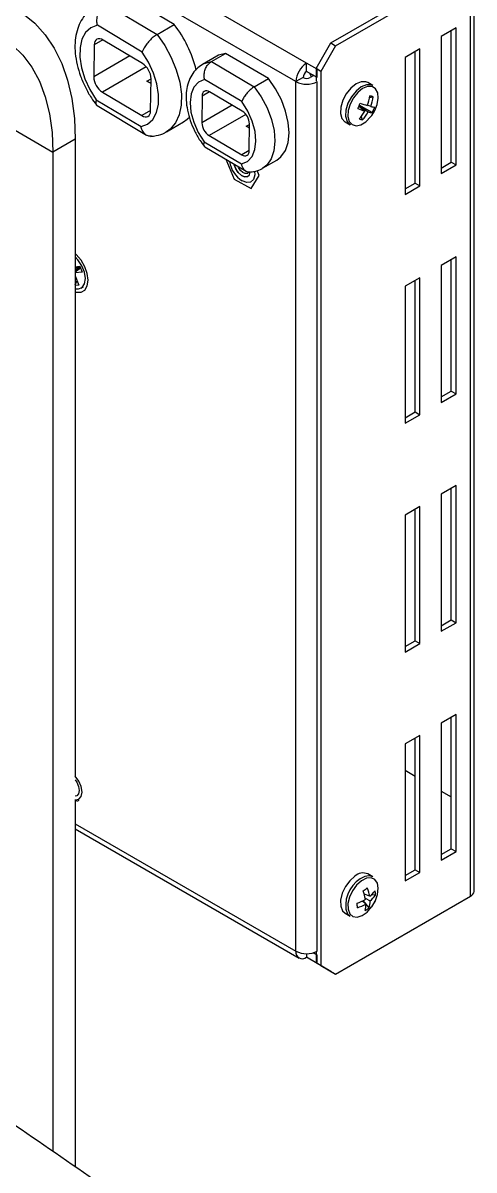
# Model space of a CAD drawing. Extents: x 17.1 to 113.1, y 3.8 to 84.5.
# Drawn here: x 85.28 to 87.97, y 12.28 to 19.12 of the extents above; entities that cross this region are included whole.
import ezdxf

# ---------------------------------------------------------------- set-up
doc = ezdxf.new("R2010")
doc.units = 0
doc.header["$MEASUREMENT"] = 0
doc.layers.add('OBJECT', color=7, linetype='CONTINUOUS')

msp = doc.modelspace()

# ---------------------------------------------------------------- linework, layer by layer
at = {"layer": 'OBJECT'}
for p, q in [((86.9707, 18.8773), (84.2696, 20.4367)), ((86.9071, 18.7671), (84.206, 20.3264)), ((87.1157, 18.9978), (87.9201, 19.4621)), ((87.144, 18.9814), (87.9484, 19.4458)), ((87.9484, 13.9137), (87.9484, 19.4458)), ((87.9689, 13.9423), (87.9689, 19.4744)), ((86.1813, 19.1073), (85.8748, 19.2903)), ((85.773, 19.2315), (86.0795, 19.0485)), ((85.9908, 18.9434), (85.7236, 19.1029)), ((86.0795, 19.0485), (86.1813, 19.1073)), ((87.8617, 19.0871), (87.7733, 19.0361)), ((87.8334, 18.2869), (87.8334, 19.0708)), ((87.8617, 18.2706), (87.8617, 19.0871)), ((85.7564, 19.0161), (85.7047, 18.9863)), ((85.9924, 18.8753), (85.7582, 19.0151)), ((87.7733, 19.0361), (87.7733, 18.2195)), ((85.7047, 18.9863), (85.7019, 18.7959)), ((86.4032, 18.8863), (86.4881, 18.9353)), ((86.7435, 18.7854), (86.4881, 18.9353)), ((87.0273, 18.8447), (87.1157, 18.9978)), ((87.144, 18.9814), (87.0556, 18.8283)), ((87.1157, 18.9978), (87.144, 18.9814)), ((87.646, 18.9626), (87.5576, 18.9116)), ((87.6177, 18.1624), (87.6177, 18.9463)), ((87.646, 18.1461), (87.646, 18.9626)), ((85.9172, 18.9202), (85.7019, 18.7959)), ((86.4352, 18.9191), (86.3504, 18.8701)), ((86.4032, 18.8863), (86.6587, 18.7364)), ((87.0344, 18.8406), (86.9707, 18.8773)), ((86.9707, 18.8283), (86.9707, 18.8773)), ((87.5576, 18.9116), (87.5576, 18.095)), ((84.5751, 18.8575), (85.459, 18.3473)), ((86.0154, 18.8554), (85.7536, 18.7042)), ((87.0344, 18.7916), (86.9707, 18.8283)), ((86.9877, 18.8185), (86.9996, 18.796)), ((87.0132, 18.8038), (86.992, 18.7916)), ((87.0556, 18.8283), (87.0273, 18.8447)), ((87.0273, 18.8447), (87.0273, 18.7712)), ((87.0344, 18.7916), (87.0344, 18.8406)), ((87.0556, 18.8283), (87.0556, 13.5004)), ((86.0192, 18.7699), (86.0441, 18.7843)), ((86.0437, 18.7553), (86.0192, 18.7699)), ((86.0192, 18.7699), (86.0437, 18.7578)), ((86.0413, 18.5933), (86.0441, 18.7837)), ((86.5852, 18.6483), (86.3626, 18.779)), ((86.6587, 18.7364), (86.7435, 18.7854)), ((86.9495, 18.7916), (86.9071, 18.7671)), ((86.9071, 13.5861), (86.9071, 18.7671)), ((87.0344, 13.5861), (87.0344, 18.7671)), ((87.3659, 18.7438), (87.3352, 18.7615)), ((85.7536, 18.7042), (85.9878, 18.5645)), ((86.3476, 18.6812), (86.3465, 18.5219)), ((86.3911, 18.7063), (86.3476, 18.6812)), ((86.587, 18.5914), (86.3918, 18.7059)), ((87.3681, 18.6767), (87.3464, 18.6705)), ((85.717, 18.6589), (85.9842, 18.4995)), ((85.7218, 18.624), (86.0168, 18.4479)), ((86.0413, 18.5954), (85.9878, 18.5645)), ((86.5274, 18.6263), (86.3465, 18.5219)), ((87.3171, 18.592), (87.2816, 18.6198)), ((87.2838, 18.6245), (87.3379, 18.5862)), ((87.3623, 18.5833), (87.2846, 18.6262)), ((87.3534, 18.6192), (87.3335, 18.6276)), ((86.1363, 18.4688), (86.2381, 18.5276)), ((86.6087, 18.572), (86.3899, 18.4457)), ((87.2002, 18.5277), (87.2309, 18.51)), ((87.3038, 18.5396), (87.2965, 18.56)), ((86.6113, 18.501), (86.6304, 18.5121)), ((86.6303, 18.4899), (86.6113, 18.501)), ((86.6113, 18.501), (86.6303, 18.4917)), ((86.6293, 18.3558), (86.6305, 18.5152)), ((85.5919, 18.424), (85.459, 18.3473)), ((85.5919, 18.424), (85.5919, 14.6285)), ((86.3599, 18.4074), (86.5825, 18.2767)), ((86.3899, 18.4457), (86.5851, 18.3312)), ((85.459, 18.3473), (85.459, 12.3926)), ((86.3643, 18.3779), (86.6102, 18.2336)), ((86.6293, 18.3567), (86.5851, 18.3312)), ((86.4893, 18.3045), (86.5391, 18.1851)), ((86.7079, 18.2509), (86.7927, 18.2999)), ((87.7733, 18.2522), (87.8334, 18.2869)), ((87.7733, 18.2195), (87.8617, 18.2706)), ((87.8334, 18.2869), (87.8617, 18.2706)), ((86.5391, 18.1851), (86.6411, 18.1312)), ((86.6209, 18.2025), (86.621, 18.2025)), ((86.6411, 18.1312), (86.6884, 18.2083)), ((86.6884, 18.2083), (86.676, 18.2381)), ((87.5576, 18.1277), (87.6177, 18.1624)), ((87.5576, 18.095), (87.646, 18.1461)), ((87.6177, 18.1624), (87.646, 18.1461)), ((87.8617, 17.7235), (87.7733, 17.6725)), ((87.8334, 16.9233), (87.8334, 17.7072)), ((87.8617, 16.9069), (87.8617, 17.7235)), ((85.5919, 17.6636), (85.6186, 17.6667)), ((85.5919, 17.6549), (85.6164, 17.6665)), ((85.5919, 17.6442), (85.62, 17.6632)), ((85.623, 17.6558), (85.5919, 17.632)), ((85.6186, 17.6667), (85.6325, 17.6321)), ((87.7733, 17.6725), (87.7733, 16.8559)), ((85.6325, 17.6321), (85.5919, 17.6274)), ((85.5919, 17.6091), (85.6134, 17.5552)), ((85.5919, 17.5561), (85.6028, 17.5818)), ((87.646, 17.599), (87.5576, 17.548)), ((87.6177, 16.7988), (87.6177, 17.5827)), ((87.646, 16.7824), (87.646, 17.599)), ((85.6134, 17.5552), (85.5919, 17.5527)), ((85.6274, 17.5369), (85.6408, 17.5446)), ((87.5576, 17.548), (87.5576, 16.7314)), ((87.7733, 16.8886), (87.8334, 16.9233)), ((87.7733, 16.8559), (87.8617, 16.9069)), ((87.8334, 16.9233), (87.8617, 16.9069)), ((87.5576, 16.7641), (87.6177, 16.7988)), ((87.5576, 16.7314), (87.646, 16.7824)), ((87.6177, 16.7988), (87.646, 16.7824)), ((87.8617, 16.3599), (87.7733, 16.3088)), ((87.8334, 15.5596), (87.8334, 16.3435)), ((87.8617, 15.5433), (87.8617, 16.3599)), ((87.7733, 16.3088), (87.7733, 15.4923)), ((87.646, 16.2354), (87.5576, 16.1843)), ((87.6177, 15.4351), (87.6177, 16.219)), ((87.646, 15.4188), (87.646, 16.2354)), ((87.5576, 16.1843), (87.5576, 15.3678)), ((87.7733, 15.525), (87.8334, 15.5596)), ((87.7733, 15.4923), (87.8617, 15.5433)), ((87.8334, 15.5596), (87.8617, 15.5433)), ((87.5576, 15.4004), (87.6177, 15.4351)), ((87.5576, 15.3678), (87.646, 15.4188)), ((87.6177, 15.4351), (87.646, 15.4188)), ((87.8617, 14.9962), (87.7733, 14.9452)), ((87.8334, 14.196), (87.8334, 14.9799)), ((87.8617, 14.1797), (87.8617, 14.9962)), ((87.7733, 14.9452), (87.7733, 14.1287)), ((87.646, 14.8717), (87.5576, 14.8207)), ((87.6177, 14.0715), (87.6177, 14.8554)), ((87.646, 14.0552), (87.646, 14.8717)), ((87.5576, 14.8207), (87.5576, 14.0042)), ((87.5576, 14.6638), (87.6177, 14.6291)), ((85.6132, 14.491), (85.6134, 14.4911)), ((87.7733, 14.5393), (87.8334, 14.5046)), ((85.5919, 14.4868), (85.5919, 12.2997)), ((85.5919, 14.3454), (86.9071, 13.5861)), ((85.5919, 14.315), (86.9258, 13.5449)), ((87.7733, 14.1613), (87.8334, 14.196)), ((87.7733, 14.1287), (87.8617, 14.1797)), ((87.8334, 14.196), (87.8617, 14.1797)), ((87.3659, 14.0283), (87.3352, 14.046)), ((87.5576, 14.0368), (87.6177, 14.0715)), ((87.5576, 14.0042), (87.646, 14.0552)), ((87.6177, 14.0715), (87.646, 14.0552)), ((87.144, 13.4494), (87.9484, 13.9137)), ((87.3237, 13.867), (87.302, 13.8847)), ((87.3438, 13.8449), (87.3078, 13.8877)), ((87.3468, 13.9132), (87.3147, 13.9252)), ((87.3198, 13.9233), (87.3151, 13.9236)), ((87.32, 13.9014), (87.3495, 13.885)), ((87.3811, 13.9195), (87.356, 13.921)), ((87.2002, 13.8122), (87.2309, 13.7944)), ((86.9707, 13.5709), (86.9707, 13.5494)), ((87.0344, 13.5127), (86.9707, 13.5494)), ((87.0344, 13.5616), (87.0095, 13.576)), ((87.0273, 13.5825), (87.0273, 13.5167)), ((87.0344, 13.5127), (87.0344, 13.5616)), ((87.0273, 13.5167), (87.0556, 13.5004)), ((87.1157, 13.4657), (87.0273, 13.5167)), ((87.0556, 13.5004), (87.144, 13.4494)), ((87.144, 13.4494), (87.1157, 13.4657))]:
    msp.add_line(p, q, dxfattribs=at)
at = {"layer": 'OBJECT', "flags": 128}
for points in [[(84.3983, 19.1133), (84.5084, 19.171), (84.6176, 19.2164), (84.7249, 19.2492), (84.8295, 19.2691), (84.9303, 19.2759), (85.0266, 19.2696), (85.1176, 19.2501), (85.2024, 19.2178), (85.2804, 19.1728), (85.3508, 19.1155), (85.4131, 19.0464), (85.4668, 18.9662), (85.5113, 18.8754), (85.5463, 18.7749), (85.5716, 18.6656), (85.5868, 18.5483), (85.5919, 18.424)], [(84.3983, 18.9598), (84.5023, 19.0139), (84.6052, 19.0557), (84.7062, 19.0848), (84.8042, 19.1009), (84.8983, 19.1038), (84.9876, 19.0935), (85.0712, 19.0702), (85.1483, 19.034), (85.2182, 18.9853), (85.2802, 18.9246), (85.3337, 18.8524), (85.3782, 18.7694), (85.4133, 18.6765), (85.4386, 18.5745), (85.4538, 18.4644), (85.459, 18.3473)], [(85.7236, 19.1029), (85.6848, 19.088), (85.6537, 19.0599), (85.6319, 19.0199), (85.6203, 18.9698), (85.6194, 18.912), (85.6293, 18.849), (85.6496, 18.7839), (85.6793, 18.7195), (85.717, 18.6589)], [(85.7582, 19.0151), (85.7479, 19.02), (85.738, 19.0225), (85.7288, 19.0224), (85.7208, 19.0196), (85.7141, 19.0144), (85.7091, 19.0069), (85.7059, 18.9974), (85.7047, 18.9863)], [(86.0795, 19.0485), (86.1254, 18.9824), (86.1641, 18.9112), (86.1941, 18.8375), (86.2144, 18.7638), (86.2242, 18.6929), (86.2232, 18.6273), (86.2115, 18.5693), (86.1894, 18.5209), (86.1578, 18.484), (86.1361, 18.4687)], [(85.9842, 18.4995), (86.023, 18.5144), (86.0541, 18.5424), (86.0759, 18.5825), (86.0875, 18.6325), (86.0884, 18.6904), (86.0785, 18.7533), (86.0582, 18.8185), (86.0285, 18.8828), (85.9908, 18.9434)], [(86.4881, 18.9353), (86.4455, 18.9244), (86.4352, 18.9191)], [(86.3485, 18.869), (86.3606, 18.8754), (86.4032, 18.8863)], [(86.3626, 18.779), (86.3268, 18.7638), (86.2996, 18.7348), (86.2824, 18.6937), (86.2763, 18.643), (86.2817, 18.5857), (86.2981, 18.5249), (86.3247, 18.4643), (86.3599, 18.4074)], [(86.6587, 18.7364), (86.7008, 18.6758), (86.7354, 18.6102), (86.7612, 18.5424), (86.7769, 18.4754), (86.7819, 18.4122), (86.776, 18.3553), (86.7594, 18.3073), (86.7329, 18.2702), (86.7097, 18.252)], [(86.7927, 18.2999), (86.8178, 18.3192), (86.8443, 18.3562), (86.8609, 18.4043), (86.8668, 18.4611), (86.8617, 18.5244), (86.846, 18.5914), (86.8203, 18.6591), (86.7856, 18.7248), (86.7435, 18.7854)], [(87.3352, 18.7615), (87.3246, 18.766), (87.2966, 18.7663), (87.2655, 18.7535), (87.2347, 18.7289), (87.2074, 18.6952), (87.1866, 18.6559), (87.1747, 18.6155), (87.1728, 18.5782), (87.1812, 18.5481), (87.199, 18.5284), (87.2002, 18.5277)], [(87.3659, 18.7438), (87.3553, 18.7482), (87.3273, 18.7486), (87.2962, 18.7358), (87.2653, 18.7112), (87.2381, 18.6775), (87.2173, 18.6382), (87.2054, 18.5978), (87.2035, 18.5605), (87.2119, 18.5303), (87.2297, 18.5107), (87.2309, 18.51)], [(87.3613, 18.7377), (87.3346, 18.738), (87.3049, 18.7258), (87.2755, 18.7023), (87.2495, 18.6701), (87.2297, 18.6327), (87.2183, 18.5941), (87.2165, 18.5586), (87.2245, 18.5298), (87.2415, 18.5111), (87.2656, 18.5044), (87.2941, 18.5104), (87.3241, 18.5285), (87.3522, 18.5567), (87.3595, 18.5662)], [(87.3815, 18.6044), (87.3912, 18.6305), (87.3979, 18.6681), (87.3947, 18.7007), (87.3821, 18.7247), (87.3613, 18.7377)], [(85.9878, 18.5645), (85.998, 18.5595), (86.008, 18.557), (86.0171, 18.5572), (86.0252, 18.5599), (86.0319, 18.5651), (86.0369, 18.5726), (86.0401, 18.5821), (86.0413, 18.5933)], [(86.5825, 18.2767), (86.6183, 18.292), (86.6455, 18.321), (86.6627, 18.362), (86.6688, 18.4127), (86.6634, 18.4701), (86.647, 18.5308), (86.6204, 18.5914), (86.5852, 18.6483)], [(87.3595, 18.5662), (87.3754, 18.592), (87.3815, 18.6044)], [(86.2381, 18.5276), (86.2596, 18.5428), (86.274, 18.5568)], [(86.621, 18.2025), (86.6178, 18.201), (86.6011, 18.2001), (86.5822, 18.2087), (86.5639, 18.2254), (86.5491, 18.2478), (86.5399, 18.2723), (86.5393, 18.2752)], [(86.6275, 18.2271), (86.6184, 18.2195), (86.6056, 18.2188), (86.5909, 18.2254), (86.5768, 18.2383), (86.5654, 18.2556), (86.5626, 18.2615)], [(86.5638, 18.2254), (86.5821, 18.2086), (86.601, 18.2001), (86.6177, 18.2009), (86.6297, 18.2112), (86.6349, 18.2274)], [(86.661, 18.2316), (86.6614, 18.2109), (86.6538, 18.1846), (86.6372, 18.1687), (86.6136, 18.1654), (86.5864, 18.1753)], [(85.5919, 17.5136), (85.598, 17.5122), (85.6265, 17.5125), (85.6491, 17.5255), (85.6636, 17.55), (85.6686, 17.5836), (85.6636, 17.623), (85.6491, 17.6642), (85.6265, 17.7034), (85.598, 17.7366), (85.5919, 17.7422)], [(85.5919, 17.5327), (85.6108, 17.5315), (85.6334, 17.5412), (85.648, 17.563), (85.6527, 17.5945), (85.647, 17.6317), (85.6316, 17.6703), (85.6083, 17.7055), (85.5919, 17.7231)], [(85.5896, 14.487), (85.5919, 14.4867), (85.6135, 14.4909), (85.6279, 14.5075), (85.633, 14.534), (85.6279, 14.5663), (85.6135, 14.5996), (85.5919, 14.6287), (85.5919, 14.6287)], [(85.5919, 14.4868), (85.6132, 14.491), (85.6276, 14.5076), (85.6327, 14.534), (85.6276, 14.5662), (85.6132, 14.5994), (85.5917, 14.6284)], [(85.6134, 14.4911), (85.6134, 14.4911), (85.6278, 14.5076), (85.6328, 14.5341), (85.6278, 14.5663), (85.6134, 14.5995), (85.5919, 14.6285)], [(85.5919, 14.6067), (85.6014, 14.5926), (85.6122, 14.5679), (85.6159, 14.5438), (85.6122, 14.5241), (85.6014, 14.5118), (85.5919, 14.5087)], [(87.258, 14.0331), (87.2277, 14.006), (87.2017, 13.9705), (87.1829, 13.9306), (87.1733, 13.8905), (87.1739, 13.8546), (87.1847, 13.8268), (87.2002, 13.8122)], [(87.3815, 13.8888), (87.3937, 13.9243), (87.3981, 13.961), (87.3925, 13.9919), (87.3777, 14.0134), (87.3553, 14.0234), (87.3276, 14.0207), (87.2977, 14.0056)], [(87.2977, 14.0056), (87.2688, 13.9797), (87.2441, 13.9459), (87.2261, 13.9079), (87.217, 13.8696), (87.2176, 13.8354), (87.2278, 13.8088), (87.2467, 13.7928), (87.2721, 13.7891), (87.3013, 13.7982), (87.3311, 13.8189), (87.3583, 13.8492), (87.3595, 13.8507)], [(87.3595, 13.8507), (87.38, 13.8856), (87.3815, 13.8888)], [(87.2049, 13.8354), (87.2154, 13.809), (87.2309, 13.7944)]]:
    msp.add_lwpolyline(points, dxfattribs=at)
at = {"layer": 'OBJECT'}
for centre, radius, start, end in [((85.6211, 18.6672), 0.7124, 13.71385, 38.15782), ((85.9298, 18.7796), 0.1143, 2.0382, 56.83772), ((87.0453, 18.7608), 0.1383, 122.60531, 177.3948), ((86.9956, 18.7895), 0.0461, 122.60508, 177.39492), ((85.8161, 18.7999), 0.1143, 182.03811, 236.8379), ((86.9707, 18.8899), 0.1383, 242.60964, 297.39036), ((86.9707, 18.8325), 0.0461, 242.61039, 297.38961), ((86.3744, 18.6852), 0.0271, 49.9704, 188.37702), ((87.059, 18.7329), 0.294, 338.48582, 350.06251), ((87.3165, 18.5297), 0.1558, 70.6663, 78.09704), ((87.1138, 18.711), 0.2565, 339.03693, 352.31461), ((86.5676, 18.9582), 0.7902, 333.65482, 336.12032), ((87.4787, 19.0865), 0.5202, 247.02326, 251.89432), ((87.084, 18.7193), 0.2655, 318.97651, 331.36855), ((87.7448, 20.0146), 1.4494, 251.71928, 253.47729), ((87.4121, 18.8326), 0.2214, 254.61059, 260.79665), ((87.1802, 18.6951), 0.2208, 324.28141, 335.72397), ((87.1834, 18.686), 0.2062, 330.15943, 339.6157), ((86.5353, 18.5113), 0.0953, 2.32672, 57.11874), ((87.3191, 18.6316), 0.0933, 248.17233, 260.59101), ((87.1306, 18.7021), 0.2376, 316.82565, 330.80328), ((87.3604, 18.6717), 0.0884, 255.29041, 271.25451), ((86.4417, 18.5257), 0.0953, 182.32686, 237.1186), ((86.6025, 18.3519), 0.0271, 229.97045, 8.37673), ((86.6769, 18.3151), 0.1665, 188.25221, 237.09735), ((86.6488, 18.2982), 0.1119, 191.85933, 220.63319), ((87.3907, 13.858), 0.1872, 112.70182, 186.94937), ((87.3065, 13.9801), 0.0719, 66.4637, 132.50198), ((87.3393, 13.9738), 0.0606, 63.99602, 110.15433), ((86.7138, 14.8258), 1.0622, 304.05309, 305.63623), ((87.0027, 13.844), 0.3224, 9.14788, 18.38649), ((87.1014, 13.8696), 0.2492, 10.07263, 21.86603), ((87.2394, 14.0497), 0.1737, 308.1985, 323.27231), ((87.2544, 13.9209), 0.1267, 359.36616, 11.37317), ((87.162, 14.1597), 0.3086, 290.74274, 301.00888), ((87.2265, 13.8821), 0.1231, 342.43999, 1.34418), ((87.2498, 14.008), 0.1583, 309.00891, 326.01383), ((87.1802, 13.9796), 0.2208, 324.28141, 335.72397), ((87.9338, 13.9458), 0.0352, 294.37521, 354.30383), ((84.2797, 13.5767), 3.0061, 5.11712, 5.62221), ((87.1976, 14.083), 0.2502, 287.74077, 300.26536), ((87.1868, 13.8614), 0.137, 345.97425, 2.34499), ((87.2443, 13.9621), 0.1537, 299.36438, 310.32474), ((86.9459, 13.5799), 0.0393, 170.78579, 309.2033), ((86.9707, 13.709), 0.1383, 242.60964, 297.39036)]:
    msp.add_arc(centre, radius, start, end, dxfattribs=at)
for points, knots in [([(85.7081, 19.211), (85.6969, 19.2043), (85.6712, 19.1888), (85.6401, 19.1531), (85.6142, 19.1084), (85.5973, 19.0566), (85.5893, 18.9986), (85.5907, 18.9351), (85.6018, 18.8682), (85.6221, 18.8001), (85.6509, 18.7333), (85.683, 18.6753), (85.7075, 18.6422), (85.7176, 18.6285)], [0, 0, 0, 0, 0.067781, 0.154467, 0.241719, 0.332181, 0.427215, 0.526237, 0.62725, 0.728243, 0.828823, 0.929194, 1, 1, 1, 1]), ([(85.7236, 19.1029), (85.7236, 19.103), (85.7219, 19.1108), (85.7198, 19.1295), (85.7231, 19.1596), (85.7342, 19.1899), (85.7512, 19.2159), (85.7657, 19.2263), (85.773, 19.2315)], [0, 0, 0, 0, 0.003689, 0.169182, 0.383484, 0.590873, 0.795386, 1, 1, 1, 1]), ([(86.0795, 19.0485), (86.0719, 19.0436), (86.0566, 19.0336), (86.0335, 19.0113), (86.0132, 18.9864), (85.9988, 18.9629), (85.9927, 18.9491), (85.9908, 18.9435), (85.9908, 18.9434)], [0, 0, 0, 0, 0.204614, 0.409127, 0.616517, 0.830818, 0.996312, 1, 1, 1, 1]), ([(86.3479, 18.8681), (86.3362, 18.8601), (86.3118, 18.8434), (86.2845, 18.8068), (86.2647, 18.7632), (86.2536, 18.7131), (86.2517, 18.6572), (86.2594, 18.5969), (86.2763, 18.5349), (86.302, 18.4738), (86.3306, 18.422), (86.3522, 18.3931), (86.3607, 18.3818)], [0, 0, 0, 0, 0.0882691, 0.1831343, 0.2796804, 0.3809367, 0.4876307, 0.5978555, 0.7087579, 0.8192428, 0.9294756, 1, 1, 1, 1]), ([(86.3626, 18.779), (86.3625, 18.7792), (86.3611, 18.7856), (86.3593, 18.8012), (86.3619, 18.8263), (86.371, 18.8517), (86.3851, 18.8733), (86.3972, 18.882), (86.4032, 18.8863)], [0, 0, 0, 0, 0.003688, 0.16918, 0.383479, 0.590872, 0.795386, 1, 1, 1, 1]), ([(86.6587, 18.7364), (86.6523, 18.7322), (86.6396, 18.7239), (86.6205, 18.7052), (86.6037, 18.6844), (86.5918, 18.6647), (86.5868, 18.6531), (86.5853, 18.6484), (86.5852, 18.6483)], [0, 0, 0, 0, 0.204614, 0.409128, 0.616519, 0.830817, 0.996312, 1, 1, 1, 1]), ([(85.717, 18.6589), (85.717, 18.6588), (85.7151, 18.6532), (85.7127, 18.6416), (85.7142, 18.6293), (85.7203, 18.6262), (85.7225, 18.6251)], [0, 0, 0, 0, 0.007352, 0.337262, 0.764473, 1, 1, 1, 1]), ([(86.0457, 18.4415), (86.0389, 18.4416), (86.0244, 18.4419), (86.0054, 18.4549), (85.9915, 18.4749), (85.986, 18.4915), (85.9842, 18.4993), (85.9842, 18.4995)], [0, 0, 0, 0, 0.2382107, 0.5055913, 0.7818799, 0.9952438, 1, 1, 1, 1]), ([(86.0399, 18.4407), (86.0517, 18.442), (86.0811, 18.4452), (86.1143, 18.4549), (86.1321, 18.4674), (86.1354, 18.4697)], [0, 0, 0, 0, 0.3522508, 0.8805393, 1, 1, 1, 1]), ([(86.3599, 18.4074), (86.3598, 18.4073), (86.3583, 18.4026), (86.3564, 18.3929), (86.3578, 18.3824), (86.363, 18.3798), (86.3648, 18.3788)], [0, 0, 0, 0, 0.007309, 0.335471, 0.760409, 1, 1, 1, 1]), ([(86.6348, 18.2283), (86.6289, 18.2284), (86.6166, 18.2285), (86.6004, 18.2395), (86.5888, 18.2562), (86.584, 18.2701), (86.5826, 18.2766), (86.5825, 18.2767)], [0, 0, 0, 0, 0.244212, 0.509486, 0.783601, 0.995285, 1, 1, 1, 1]), ([(86.6301, 18.2276), (86.6408, 18.229), (86.6675, 18.2325), (86.6955, 18.2414), (86.7093, 18.2521), (86.7103, 18.253)], [0, 0, 0, 0, 0.382184, 0.952318, 1, 1, 1, 1]), ([(85.594, 14.4835), (85.5985, 14.4822), (85.6066, 14.48), (85.6133, 14.4833), (85.6162, 14.4847)], [0, 0, 0, 0, 0.562442, 1, 1, 1, 1]), ([(81.3462, 13.6075), (81.6949, 13.4039), (82.3921, 12.9966), (83.436, 12.3405), (84.4775, 11.6548), (85.1687, 11.1686), (85.5143, 10.9255)], [0, 0, 0, 0, 0.25003, 0.500058, 0.750055, 1, 1, 1, 1]), ([(85.5032, 10.9087), (85.3388, 11.0252), (85.0046, 11.262), (84.4936, 11.613), (83.9652, 11.9675), (83.4349, 12.3135), (82.9073, 12.6485), (82.3871, 12.9696), (81.863, 13.2848), (81.5122, 13.4879), (81.3363, 13.5899)], [0, 0, 0, 0, 0.118989, 0.241992, 0.369009, 0.500039, 0.623805, 0.748387, 0.873785, 1, 1, 1, 1]), ([(87.2658, 11.0624), (87.1964, 11.1175), (86.9569, 11.3074), (86.5381, 11.623), (86.0101, 12.0092), (85.4729, 12.385), (85.0306, 12.6851), (84.7648, 12.8559), (84.6833, 12.9083)], [0, 0, 0, 0, 0.0839488, 0.289789, 0.495873, 0.7021638, 0.9086263, 1, 1, 1, 1])]:
    msp.add_open_spline(points, degree=3, knots=knots, dxfattribs=at)

doc.saveas('drawing.dxf')
